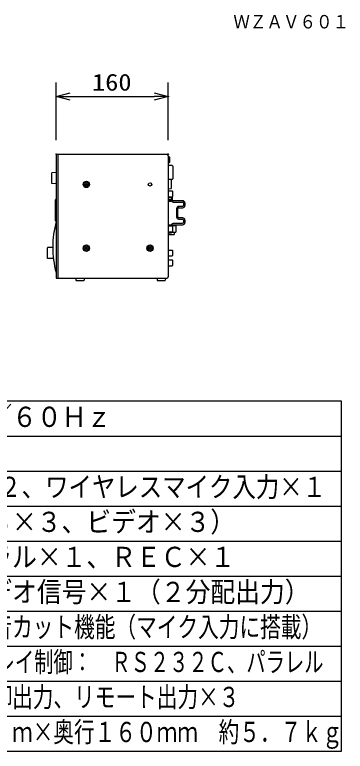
# Model space of a CAD drawing. Units: millimetres, scale not verified. Extents: x -63 to 63, y -56 to 57.
# Drawn here: x 15.8 to 63, y -56.4 to 48.8 of the extents above; entities that cross this region are included whole.
import ezdxf
from ezdxf.enums import TextEntityAlignment as Align

# ---------------------------------------------------------------- set-up
doc = ezdxf.new("R2010")
doc.units = ezdxf.units.MM
doc.header["$LTSCALE"] = 0.189787
doc.header["$PDMODE"] = 32
doc.header["$PDSIZE"] = 0.0949
for name, color, linetype in [('0-0_MOJI1', 2, 'Continuous'), ('0-1_TOUROKU', 1, 'Continuous'), ('0-2_GAIKEI', 1, 'Continuous'), ('0-3_WAKU', 7, 'Continuous')]:
    doc.layers.add(name, color=color, linetype=linetype)
doc.styles.add('ＭＳ ゴシック', font='')
doc.styles.get('ＭＳ ゴシック').set_extended_font_data('MS Gothic')

# ---------------------------------------------------------------- blocks, each defined once
blk = doc.blocks.new('_OPEN30')
at = {"layer": '0-3_WAKU'}
blk.add_line((0, 0), (-1, 0), dxfattribs=at)
blk.add_lwpolyline([(-1, 0.26795), (0, 0), (-1, -0.26795)], dxfattribs=at)

msp = doc.modelspace()

# ---------------------------------------------------------------- linework, layer by layer
at = {"layer": '0-2_GAIKEI', "color": 3}
for p, q in [((21.732, 30.8711), (21.732, 39.125)), ((37.732, 30.8711), (37.732, 39.125)), ((23.732, 37.125), (35.732, 37.125))]:
    msp.add_line(p, q, dxfattribs=at)
at = {"layer": '0-2_GAIKEI', "color": 7}
for p, q in [((21.732, 28.8693), (37.532, 28.8693)), ((21.732, 28.8693), (21.732, 11.1693)), ((21.962, 28.8693), (21.962, 11.1693)), ((37.732, 28.6693), (37.732, 11.3693)), ((21.732, 11.1693), (37.532, 11.1693))]:
    msp.add_line(p, q, dxfattribs=at)
at = {"layer": '0-2_GAIKEI'}
for p, q in [((37.732, 28.5343), (37.902, 28.5195)), ((37.732, 27.7043), (37.902, 27.7192)), ((37.9704, 28.2693), (37.9712, 28.2693)), ((37.9726, 28.2537), (37.9704, 28.2693)), ((37.9704, 28.1593), (37.9805, 28.1593)), ((37.9805, 28.0793), (37.9704, 28.0793)), ((37.9712, 27.9693), (37.9704, 27.9693)), ((37.9805, 28.1593), (37.98, 28.1703)), ((37.98, 28.0684), (37.9805, 28.0793)), ((38.2838, 27.258), (37.732, 27.2676)), ((38.382, 27.158), (38.382, 25.3807)), ((21.082, 24.7137), (21.082, 26.2152)), ((21.732, 26.2646), (21.1111, 26.2451)), ((38.2838, 25.2807), (37.732, 25.2711)), ((38.132, 25.2781), (38.132, 23.9693)), ((38.382, 26.2673), (38.382, 25.3807)), ((21.732, 24.674), (21.1014, 24.6937)), ((37.732, 23.9293), (38.132, 23.9693)), ((37.732, 23.6343), (38.282, 23.6343)), ((38.282, 23.6343), (38.332, 23.5843)), ((38.332, 23.5843), (38.332, 22.8544)), ((21.732, 22.5562), (21.612, 22.3693)), ((21.612, 19.3693), (21.612, 22.3693)), ((37.732, 22.8043), (38.282, 22.8043)), ((37.732, 22.7065), (38.212, 22.7065)), ((37.732, 22.4322), (38.212, 22.4322)), ((37.732, 22.2951), (38.212, 22.2951)), ((37.732, 22.1743), (38.112, 22.1743)), ((38.112, 22.2951), (38.112, 22.1743)), ((38.212, 22.8043), (38.212, 22.2951)), ((38.282, 22.8043), (38.332, 22.8543)), ((38.317, 22.8393), (38.317, 22.3643)), ((39.7848, 22.2343), (38.447, 22.2343)), ((38.447, 22.0543), (39.7848, 22.0543)), ((39.1149, 20.5193), (39.1149, 21.1193)), ((39.7948, 21.4293), (39.2449, 21.4293)), ((39.2449, 21.2493), (39.7948, 21.2493)), ((39.9248, 21.9243), (39.9248, 21.5593)), ((40.1048, 21.9243), (40.1048, 21.5593)), ((39.1149, 19.9193), (39.1149, 20.5193)), ((21.732, 19.2824), (21.612, 19.3693)), ((39.7848, 18.9843), (38.447, 18.9843)), ((39.7948, 19.7893), (39.2449, 19.7893)), ((39.2449, 19.6093), (39.7948, 19.6093)), ((39.9248, 19.4793), (39.9248, 19.1143)), ((40.1048, 19.4793), (40.1048, 19.1143)), ((37.732, 18.8193), (38.602, 18.8193)), ((37.732, 18.6868), (38.812, 18.6868)), ((37.732, 18.6343), (38.282, 18.6343)), ((38.282, 18.6343), (38.332, 18.5843)), ((38.332, 18.5843), (38.332, 17.8544)), ((38.602, 18.8193), (38.602, 18.6868)), ((38.602, 18.8043), (39.7848, 18.8043)), ((38.812, 18.6868), (38.812, 17.7519)), ((37.732, 17.8043), (38.282, 17.8043)), ((37.732, 17.751), (38.182, 17.751)), ((37.732, 17.6518), (38.182, 17.6518)), ((37.732, 17.4193), (38.602, 17.4193)), ((38.182, 17.8043), (38.182, 17.6518)), ((38.182, 17.7518), (38.812, 17.7518)), ((38.282, 17.8043), (38.332, 17.8543)), ((38.602, 17.7518), (38.602, 17.4193)), ((20.472, 14.0137), (20.472, 15.5151)), ((21.2319, 15.5679), (20.5011, 15.5451)), ((37.732, 15.1943), (38.282, 15.1943)), ((38.282, 15.1943), (38.332, 15.1443)), ((38.332, 15.1443), (38.332, 14.4144)), ((21.272, 13.9693), (20.4914, 13.9937)), ((37.732, 14.3643), (38.282, 14.3643)), ((37.732, 13.7943), (38.282, 13.7943)), ((38.282, 14.3643), (38.332, 14.4143)), ((38.282, 13.7943), (38.332, 13.7443)), ((38.332, 13.7443), (38.332, 13.0144)), ((37.732, 12.9643), (38.282, 12.9643)), ((38.282, 12.9643), (38.332, 13.0143)), ((24.527, 11.1193), (24.5519, 10.9036)), ((24.6016, 10.8593), (25.6625, 10.8593)), ((25.737, 11.1193), (25.7121, 10.9036)), ((36.127, 11.1193), (36.1519, 10.9036)), ((36.2016, 10.8593), (37.2625, 10.8593)), ((37.337, 11.1193), (37.3122, 10.9036))]:
    msp.add_line(p, q, dxfattribs=at)
for points in [[(37.9712, 28.1193), (37.9711, 28.1326), (37.9708, 28.146), (37.9704, 28.1593)], [(37.9704, 28.0793), (37.9708, 28.0927), (37.9711, 28.1061), (37.9712, 28.1193)], [(37.9704, 27.9693), (37.9726, 27.9851), (37.9743, 27.9989), (37.9757, 28.0113), (37.9768, 28.0229), (37.9778, 28.0343), (37.9787, 28.0459), (37.9794, 28.0573), (37.98, 28.0684)], [(37.98, 28.1703), (37.9794, 28.1814), (37.9787, 28.1927), (37.9778, 28.2042), (37.9768, 28.2157), (37.9756, 28.2274), (37.9743, 28.2399), (37.9726, 28.2537)], [(38.9349, 21.1193), (38.9349, 20.5193), (38.9349, 19.9193)], [(25.767, 11.1693), (25.767, 11.1193), (24.497, 11.1193), (24.497, 11.1693)], [(37.367, 11.1693), (37.367, 11.1193), (36.097, 11.1193), (36.097, 11.1693)]]:
    msp.add_lwpolyline(points, dxfattribs=at)
for points in [[(26.072, 24.6093), (26.072, 24.7193), (25.992, 24.7193), (25.992, 24.6093), (25.882, 24.6093), (25.882, 24.5293), (25.992, 24.5293), (25.992, 24.4193), (26.072, 24.4193), (26.072, 24.5293), (26.182, 24.5293), (26.182, 24.6093)], [(26.072, 15.5093), (26.072, 15.6193), (25.992, 15.6193), (25.992, 15.5093), (25.882, 15.5093), (25.882, 15.4293), (25.992, 15.4293), (25.992, 15.3193), (26.072, 15.3193), (26.072, 15.4293), (26.182, 15.4293), (26.182, 15.5093)], [(35.172, 15.5093), (35.172, 15.6193), (35.092, 15.6193), (35.092, 15.5093), (34.982, 15.5093), (34.982, 15.4293), (35.092, 15.4293), (35.092, 15.3193), (35.172, 15.3193), (35.172, 15.4293), (35.282, 15.4293), (35.282, 15.5093)]]:
    msp.add_lwpolyline(points, close=True, dxfattribs=at)
for centre, radius in [((26.032, 24.5693), 0.4553), ((26.032, 24.5693), 0.315), ((35.132, 24.5693), 0.25), ((26.032, 15.4693), 0.4553), ((26.032, 15.4693), 0.315), ((35.132, 15.4693), 0.4553), ((35.132, 15.4693), 0.315)]:
    msp.add_circle(centre, radius, dxfattribs=at)
at = {"layer": '0-2_GAIKEI', "color": 7}
for centre, start, end in [((37.532, 28.6693), 0, 90), ((37.532, 28.6693), 0, 90), ((37.532, 11.3693), 270, 0)]:
    msp.add_arc(centre, 0.2, start, end, dxfattribs=at)
at = {"layer": '0-2_GAIKEI'}
for centre, radius, start, end in [((36.9414, 28.1193), 1.0406, 8.28765, 22.61287), ((36.9414, 28.1193), 1.0406, 337.38713, 351.71235), ((38.282, 27.158), 0.1, 0.00002, 88.99999), ((21.112, 26.2152), 0.03, 91.7911, 180), ((38.282, 25.3807), 0.1, 270.99996, 359.99998), ((21.102, 24.7137), 0.02, 180, 268.20999), ((38.447, 22.3643), 0.31, 192.90642, 270), ((38.447, 22.3643), 0.13, 180, 270), ((39.7948, 21.9243), 0.31, 0, 90), ((39.2449, 21.1193), 0.31, 90, 180), ((39.2449, 21.1193), 0.13, 90, 180), ((39.7948, 21.9243), 0.13, 0, 90), ((39.7948, 21.5593), 0.13, 270, 0), ((39.7948, 21.5593), 0.31, 270, 360), ((35.0278, 15.6015), 13.7959, 164.52528, 195.24536), ((38.447, 18.6743), 0.31, 90, 152.11218), ((39.2449, 19.9193), 0.31, 180, 270), ((39.2449, 19.9193), 0.13, 180, 270), ((39.7948, 19.4793), 0.31, 0, 90), ((39.7948, 19.4793), 0.13, 0, 90), ((39.7948, 19.1143), 0.31, 270, 0), ((39.7948, 19.1143), 0.13, 270, 0), ((20.502, 15.5151), 0.03, 91.7879, 180), ((20.492, 14.0137), 0.02, 180, 268.20999), ((24.6016, 10.9093), 0.05, 186.58193, 270), ((25.6625, 10.9093), 0.05, 270, 353.41807), ((36.2016, 10.9093), 0.05, 186.58193, 270), ((37.2625, 10.9093), 0.05, 270, 353.41807)]:
    msp.add_arc(centre, radius, start, end, dxfattribs=at)
at = {"layer": '0-3_WAKU', "color": 4}
for p, q in [((62.5001, -6.3667), (-62.5001, -6.3667)), ((62.5001, -56.3667), (62.5001, -6.3667)), ((-62.5001, -56.3667), (62.5001, -56.3667))]:
    msp.add_line(p, q, dxfattribs=at)
at = {"layer": '0-3_WAKU', "color": 1}
for p, q in [((-62.5001, -11.3667), (62.5001, -11.3667)), ((-62.5001, -16.3667), (62.5001, -16.3667)), ((-62.5001, -21.3667), (62.5001, -21.3667)), ((-62.5001, -26.3667), (62.5001, -26.3667)), ((-62.5001, -31.3667), (62.5001, -31.3667)), ((-62.5001, -36.3667), (62.5001, -36.3667)), ((-62.5001, -41.3667), (62.5001, -41.3667)), ((-62.5001, -46.3667), (62.5001, -46.3667)), ((-62.5001, -51.3667), (62.5001, -51.3667))]:
    msp.add_line(p, q, dxfattribs=at)
at = {"layer": '0-3_WAKU'}
for p in [(37.732, 37.125), (21.732, 28.8711), (37.732, 28.8711)]:
    msp.add_point(p, dxfattribs=at)

# ---------------------------------------------------------------- block references
at = {"layer": '0-2_GAIKEI', "xscale": 2, "yscale": 2, "rotation": 180}
msp.add_blockref('_OPEN30', (21.732, 37.125), dxfattribs=at)
at = {"layer": '0-2_GAIKEI', "xscale": 2, "yscale": 2}
msp.add_blockref('_OPEN30', (37.732, 37.125), dxfattribs=at)

# ---------------------------------------------------------------- texts
at = {"layer": '0-0_MOJI1', "style": 'ＭＳ ゴシック'}
for s, width, p in [('ＡＣ１００Ｖ\u3000５０／６０Ｈｚ', 0.9, (-20, -10.9218)), ('マイク×３、ライン×２、ワイヤレスマイク入力×１', 0.85, (-20, -20.9218)), ('ＡＶ入力×６（ＲＧＢ×３、ビデオ×３）', 0.9, (-20, -25.9218)), ('ステレオ×１、モノラル×１、ＲＥＣ×１', 0.9, (-20, -30.9218)), ('ＲＧＢ信号×１、ビデオ信号×１（２分配出力）', 0.9, (-20, -35.9218)), ('オートミュート機能、低音カット機能（マイク入力に搭載）', 0.75, (-20, -40.9218)), ('プロジェクター／ディスプレイ制御：\u3000ＲＳ２３２Ｃ、パラレル', 0.7, (-20, -45.9218)), ('外部制御出力：\u3000電源制御出力、リモート出力×３', 0.75, (-20, -50.9219)), ('幅４８０ｍｍ×高さ１７７ｍ×奥行１６０ｍｍ  約５．７ｋｇ', 0.75, (-20, -55.9219))]:
    msp.add_text(s, height=2.886, dxfattribs=dict(at, width=width)).set_placement(p, align=Align.BOTTOM_LEFT)
at = {"layer": '0-1_TOUROKU', "style": 'ＭＳ ゴシック', "width": 0.9}
msp.add_text('ＷＺＡＶ６０１', height=1.924, dxfattribs=at).set_placement((47.0333, 46.2633), align=Align.BOTTOM_LEFT)
at = {"layer": '0-2_GAIKEI', "color": 3, "style": 'ＭＳ ゴシック', "width": 1.15}
msp.add_text('160', height=2.406, dxfattribs=at).set_placement((26.8449, 37.2345), align=Align.BOTTOM_LEFT)

doc.saveas('drawing.dxf')
